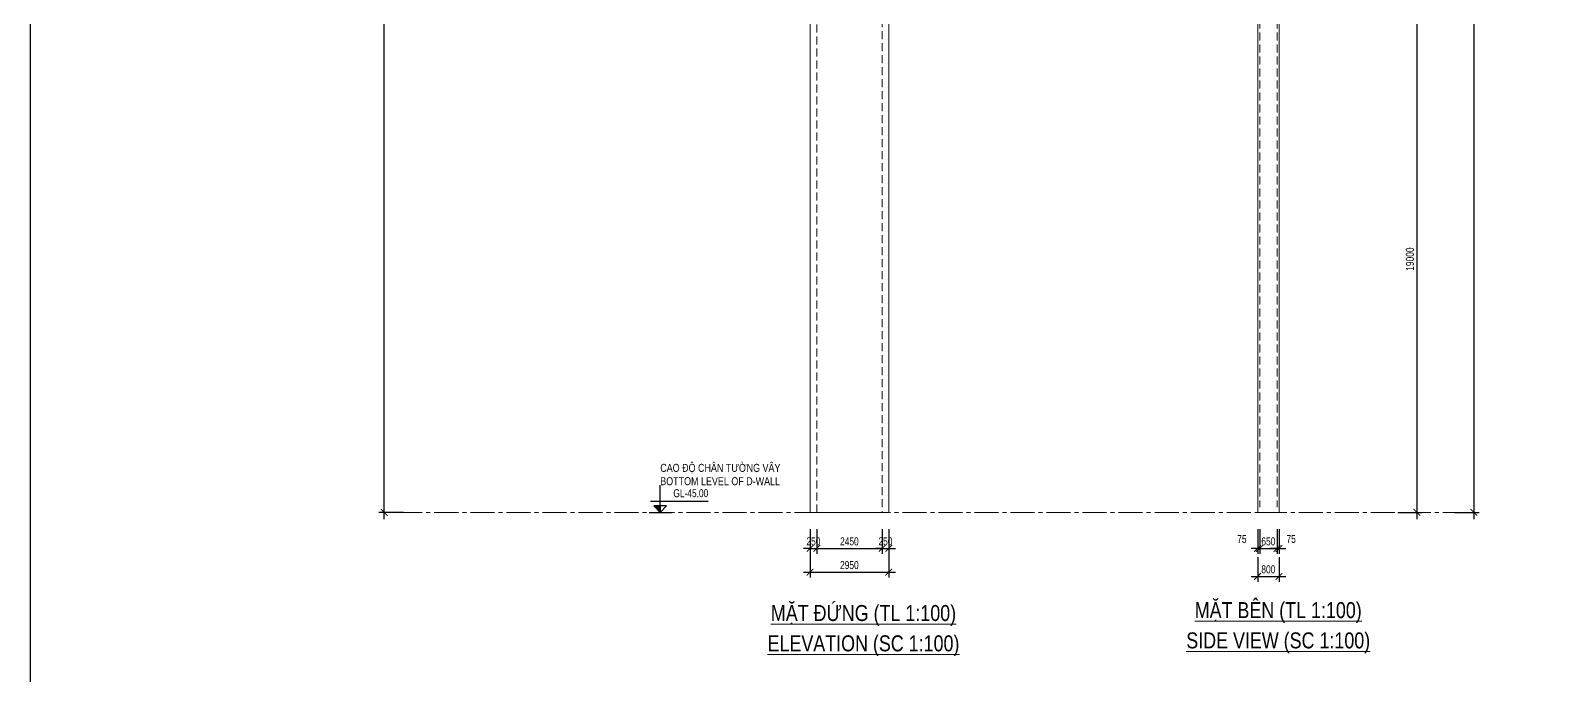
# Model space of a CAD drawing. Header units: millimetres. Extents: x 2746337 to 7547699, y -363432 to 15720.
# Drawn here: x 2850680 to 2907552, y -51125 to -26918 of the extents above; entities that cross this region are included whole.
import ezdxf
from ezdxf.enums import TextEntityAlignment as Align

# ---------------------------------------------------------------- set-up
doc = ezdxf.new("R2010")
doc.units = ezdxf.units.MM
doc.header["$LTSCALE"] = 1200
doc.header["$PDMODE"] = 3
doc.linetypes.add('CENTER2', pattern=[1.125, 0.75, -0.125, 0.125, -0.125])
doc.linetypes.add('HIDDEN', pattern=[0.375, 0.25, -0.125])
for name, color, linetype, lineweight in [('BOUND', 3, 'Continuous', 20), ('ENOTE', 2, 'Continuous', 15), ('Grid line', 160, 'CENTER2', 5), ('HIDE', 8, 'HIDDEN', 13), ('K-THUOC', 1, 'Continuous', 18), ('TEXTVN', 2, 'Continuous', 20)]:
    doc.layers.add(name, color=color, linetype=linetype, lineweight=lineweight)
for name, color, linetype in [('CDC.02.DIM', 1, 'Continuous'), ('CDC.06.TEXT', 2, 'Continuous'), ('CDC.10.HATCH', 251, 'Continuous')]:
    doc.layers.add(name, color=color, linetype=linetype)
doc.styles.add('DB_Arial', font='arial.ttf', dxfattribs={"width": 0.8})
doc.styles.add('SMTEXT', font='arial.ttf', dxfattribs={"width": 0.75})
doc.dimstyles.new('BSV1-100', dxfattribs={"dimtxt": 300, "dimasz": 250, "dimexe": 200, "dimexo": 0, "dimgap": 108, "dimtad": 1, "dimdec": 0, "dimdsep": 46, "dimtxsty": 'SMTEXT', "dimblk": 'ARCHTICK', "dimcen": 100, "dimdle": 250, "dimclrd": 256, "dimclre": 256, "dimclrt": 1, "dimadec": 0, "dimazin": 0, "dimtfac": 1, "dimtdec": 0, "dimtix": 1, "dimtmove": 2, "dimatfit": 3, "dimfxl": 720, "dimfxlon": 1, "dimtolj": 1, "dimtzin": 0, "dimarcsym": 0})

# ---------------------------------------------------------------- blocks, each defined once
blk = doc.blocks.new('_ArchTick')
at = {"color": 0, "linetype": 'ByBlock', "const_width": 0.15}
blk.add_lwpolyline([(-0.5, -0.5), (0.5, 0.5)], dxfattribs=at)
blk = doc.blocks.new('*D116')
at = {"layer": 'Defpoints', "color": 0, "transparency": 16777216}
for p in [(2896683, -45900), (2897483, -45900), (2897483, -47400)]:
    blk.add_point(p, dxfattribs=at)
at = {"layer": 'K-THUOC', "lineweight": -2, "transparency": 16777216}
for p, q in [((2896683, -46680), (2896683, -47600)), ((2897483, -46680), (2897483, -47600)), ((2896433, -47400), (2897733, -47400))]:
    blk.add_line(p, q, dxfattribs=at)
at = {"layer": 'K-THUOC', "lineweight": -2, "transparency": 16777216, "xscale": 250, "yscale": 250, "zscale": 250, "rotation": 180}
blk.add_blockref('_ArchTick', (2896683, -47400), dxfattribs=at)
at = {"layer": 'K-THUOC', "lineweight": -2, "transparency": 16777216, "xscale": 250, "yscale": 250, "zscale": 250}
blk.add_blockref('_ArchTick', (2897483, -47400), dxfattribs=at)
at = {"layer": 'K-THUOC', "color": 1, "transparency": 16777216, "insert": (2897083, -47139), "char_height": 300, "attachment_point": 5, "style": 'SMTEXT'}
blk.add_mtext('\\A1;800', dxfattribs=at)
blk = doc.blocks.new('*D117')
at = {"layer": 'Defpoints', "color": 0, "transparency": 16777216}
for p in [(2896683, -45600), (2896758, -45600), (2896758, -46350)]:
    blk.add_point(p, dxfattribs=at)
at = {"layer": 'K-THUOC', "lineweight": -2, "transparency": 16777216}
for p, q in [((2896683, -45630), (2896683, -46550)), ((2896758, -45630), (2896758, -46550)), ((2896683, -46350), (2896433, -46350)), ((2896683, -46350), (2896758, -46350)), ((2896758, -46350), (2897008, -46350))]:
    blk.add_line(p, q, dxfattribs=at)
at = {"layer": 'K-THUOC', "lineweight": -2, "transparency": 16777216, "xscale": 250, "yscale": 250, "zscale": 250}
blk.add_blockref('_ArchTick', (2896683, -46350), dxfattribs=at)
at = {"layer": 'K-THUOC', "lineweight": -2, "transparency": 16777216, "xscale": 250, "yscale": 250, "zscale": 250, "rotation": 180}
blk.add_blockref('_ArchTick', (2896758, -46350), dxfattribs=at)
at = {"layer": 'K-THUOC', "color": 1, "transparency": 16777216, "insert": (2896092, -46000), "char_height": 300, "attachment_point": 5, "style": 'SMTEXT'}
blk.add_mtext('\\A1;75', dxfattribs=at)
blk = doc.blocks.new('*D118')
at = {"layer": 'Defpoints', "color": 0, "transparency": 16777216}
for p in [(2896758, -45600), (2897408, -45600), (2897408, -46350)]:
    blk.add_point(p, dxfattribs=at)
at = {"layer": 'K-THUOC', "lineweight": -2, "transparency": 16777216}
for p, q in [((2896758, -45630), (2896758, -46550)), ((2897408, -45630), (2897408, -46550)), ((2896758, -46350), (2896508, -46350)), ((2896758, -46350), (2897408, -46350)), ((2897408, -46350), (2897658, -46350))]:
    blk.add_line(p, q, dxfattribs=at)
at = {"layer": 'K-THUOC', "lineweight": -2, "transparency": 16777216, "xscale": 250, "yscale": 250, "zscale": 250}
blk.add_blockref('_ArchTick', (2896758, -46350), dxfattribs=at)
at = {"layer": 'K-THUOC', "lineweight": -2, "transparency": 16777216, "xscale": 250, "yscale": 250, "zscale": 250, "rotation": 180}
blk.add_blockref('_ArchTick', (2897408, -46350), dxfattribs=at)
at = {"layer": 'K-THUOC', "color": 1, "transparency": 16777216, "insert": (2897083, -46089), "char_height": 300, "attachment_point": 5, "style": 'SMTEXT'}
blk.add_mtext('\\A1;650', dxfattribs=at)
blk = doc.blocks.new('*D119')
at = {"layer": 'Defpoints', "color": 0, "transparency": 16777216}
for p in [(2897408, -45600), (2897483, -45600), (2897483, -46350)]:
    blk.add_point(p, dxfattribs=at)
at = {"layer": 'K-THUOC', "lineweight": -2, "transparency": 16777216}
for p, q in [((2897408, -45630), (2897408, -46550)), ((2897483, -45630), (2897483, -46550)), ((2897408, -46350), (2897158, -46350)), ((2897408, -46350), (2897483, -46350)), ((2897483, -46350), (2897733, -46350))]:
    blk.add_line(p, q, dxfattribs=at)
at = {"layer": 'K-THUOC', "lineweight": -2, "transparency": 16777216, "xscale": 250, "yscale": 250, "zscale": 250}
blk.add_blockref('_ArchTick', (2897408, -46350), dxfattribs=at)
at = {"layer": 'K-THUOC', "lineweight": -2, "transparency": 16777216, "xscale": 250, "yscale": 250, "zscale": 250, "rotation": 180}
blk.add_blockref('_ArchTick', (2897483, -46350), dxfattribs=at)
at = {"layer": 'K-THUOC', "color": 1, "transparency": 16777216, "insert": (2897938, -46000), "char_height": 300, "attachment_point": 5, "style": 'SMTEXT'}
blk.add_mtext('\\A1;75', dxfattribs=at)
blk = doc.blocks.new('*D114')
at = {"layer": 'Defpoints', "color": 0, "transparency": 16777216}
for p in [(2863948, 0), (2865470, 0), (2868590, -45000)]:
    blk.add_point(p, dxfattribs=at)
at = {"layer": 'K-THUOC', "lineweight": -2, "transparency": 16777216}
for p, q in [((2863948, -45250), (2863948, 250)), ((2864668, 0), (2863748, 0)), ((2864668, -45000), (2863748, -45000))]:
    blk.add_line(p, q, dxfattribs=at)
at = {"layer": 'K-THUOC', "lineweight": -2, "transparency": 16777216, "xscale": 250, "yscale": 250, "zscale": 250}
for p, rotation in [((2863948, 0), 90), ((2863948, -45000), 270)]:
    blk.add_blockref('_ArchTick', p, dxfattribs=dict(at, rotation=rotation))
at = {"layer": 'K-THUOC', "color": 1, "transparency": 16777216, "insert": (2863687, -22500), "char_height": 300, "attachment_point": 5, "rotation": 90, "style": 'SMTEXT'}
blk.add_mtext('\\A1;45000', dxfattribs=at)
blk = doc.blocks.new('tag_cd')
at = {"layer": 'CDC.10.HATCH'}
blk.add_hatch(color=256, dxfattribs=at).paths.add_polyline_path([(180, 240), (420, 0), (420, 240)])
at = {"layer": 'CDC.02.DIM'}
for points in [[(420, 240), (420, 0), (660, 240), (180, 240), (420, 0), (420, 1020)], [(0, 0), (840, 0)], [(60, 420), (2220, 420)]]:
    blk.add_lwpolyline(points, dxfattribs=at)
at = {"layer": 'CDC.06.TEXT', "ltscale": 0.5, "style": 'SMTEXT', "width": 0.75}
blk.add_attdef('CD', text='', height=300, dxfattribs=at).set_placement((2220, 570), align=Align.RIGHT)
blk = doc.blocks.new('*D111')
at = {"layer": 'Defpoints', "color": 0, "transparency": 16777216}
for p in [(2891936, -26000), (2893508, -45000), (2902651, -45000)]:
    blk.add_point(p, dxfattribs=at)
at = {"layer": 'K-THUOC', "lineweight": -2, "transparency": 16777216}
for p, q in [((2901931, -26000), (2902851, -26000)), ((2902651, -25750), (2902651, -45250)), ((2901931, -45000), (2902851, -45000))]:
    blk.add_line(p, q, dxfattribs=at)
at = {"layer": 'K-THUOC', "lineweight": -2, "transparency": 16777216, "xscale": 250, "yscale": 250, "zscale": 250}
for p, rotation in [((2902651, -26000), 90), ((2902651, -45000), 270)]:
    blk.add_blockref('_ArchTick', p, dxfattribs=dict(at, rotation=rotation))
at = {"layer": 'K-THUOC', "color": 1, "transparency": 16777216, "insert": (2902390, -35500), "char_height": 300, "attachment_point": 5, "rotation": 90, "style": 'SMTEXT'}
blk.add_mtext('\\A1;19000', dxfattribs=at)
blk = doc.blocks.new('*D113')
at = {"layer": 'Defpoints', "color": 0, "transparency": 16777216}
for p in [(2896683, 0), (2896683, -45000), (2904784, -45000)]:
    blk.add_point(p, dxfattribs=at)
at = {"layer": 'K-THUOC', "lineweight": -2, "transparency": 16777216}
for p, q in [((2904064, 0), (2904984, 0)), ((2904784, 250), (2904784, -45250)), ((2904064, -45000), (2904984, -45000))]:
    blk.add_line(p, q, dxfattribs=at)
at = {"layer": 'K-THUOC', "lineweight": -2, "transparency": 16777216, "xscale": 250, "yscale": 250, "zscale": 250}
for p, rotation in [((2904784, 0), 90), ((2904784, -45000), 270)]:
    blk.add_blockref('_ArchTick', p, dxfattribs=dict(at, rotation=rotation))
at = {"layer": 'K-THUOC', "color": 1, "transparency": 16777216, "insert": (2904522, -22500), "char_height": 300, "attachment_point": 5, "rotation": 90, "style": 'SMTEXT'}
blk.add_mtext('\\A1;45000', dxfattribs=at)
blk = doc.blocks.new('*D250')
at = {"layer": 'Defpoints', "color": 0, "transparency": 16777216}
for p in [(2879905, -45600), (2880155, -45600), (2880155, -46350)]:
    blk.add_point(p, dxfattribs=at)
at = {"layer": 'K-THUOC', "lineweight": -2, "transparency": 16777216}
for p, q in [((2879905, -45630), (2879905, -46550)), ((2880155, -45630), (2880155, -46550)), ((2879905, -46350), (2879655, -46350)), ((2879905, -46350), (2880155, -46350)), ((2880155, -46350), (2880405, -46350))]:
    blk.add_line(p, q, dxfattribs=at)
at = {"layer": 'K-THUOC', "lineweight": -2, "transparency": 16777216, "xscale": 250, "yscale": 250, "zscale": 250}
blk.add_blockref('_ArchTick', (2879905, -46350), dxfattribs=at)
at = {"layer": 'K-THUOC', "lineweight": -2, "transparency": 16777216, "xscale": 250, "yscale": 250, "zscale": 250, "rotation": 180}
blk.add_blockref('_ArchTick', (2880155, -46350), dxfattribs=at)
at = {"layer": 'K-THUOC', "color": 1, "transparency": 16777216, "insert": (2880030, -46089), "char_height": 300, "attachment_point": 5, "style": 'SMTEXT'}
blk.add_mtext('\\A1;250', dxfattribs=at)
blk = doc.blocks.new('*D251')
at = {"layer": 'Defpoints', "color": 0, "transparency": 16777216}
for p in [(2882605, -45000), (2880155, -45600), (2882605, -46350)]:
    blk.add_point(p, dxfattribs=at)
at = {"layer": 'K-THUOC', "lineweight": -2, "transparency": 16777216}
for p, q in [((2880155, -45630), (2880155, -46550)), ((2882605, -45630), (2882605, -46550)), ((2879905, -46350), (2882855, -46350))]:
    blk.add_line(p, q, dxfattribs=at)
at = {"layer": 'K-THUOC', "lineweight": -2, "transparency": 16777216, "xscale": 250, "yscale": 250, "zscale": 250, "rotation": 180}
blk.add_blockref('_ArchTick', (2880155, -46350), dxfattribs=at)
at = {"layer": 'K-THUOC', "lineweight": -2, "transparency": 16777216, "xscale": 250, "yscale": 250, "zscale": 250}
blk.add_blockref('_ArchTick', (2882605, -46350), dxfattribs=at)
at = {"layer": 'K-THUOC', "color": 1, "transparency": 16777216, "insert": (2881380, -46089), "char_height": 300, "attachment_point": 5, "style": 'SMTEXT'}
blk.add_mtext('\\A1;2450', dxfattribs=at)
blk = doc.blocks.new('*D249')
at = {"layer": 'Defpoints', "color": 0, "transparency": 16777216}
for p in [(2879905, -45000), (2882855, -45000), (2882855, -47240)]:
    blk.add_point(p, dxfattribs=at)
at = {"layer": 'K-THUOC', "lineweight": -2, "transparency": 16777216}
for p, q in [((2879905, -46520), (2879905, -47440)), ((2882855, -46520), (2882855, -47440)), ((2879655, -47240), (2883105, -47240))]:
    blk.add_line(p, q, dxfattribs=at)
at = {"layer": 'K-THUOC', "lineweight": -2, "transparency": 16777216, "xscale": 250, "yscale": 250, "zscale": 250, "rotation": 180}
blk.add_blockref('_ArchTick', (2879905, -47240), dxfattribs=at)
at = {"layer": 'K-THUOC', "lineweight": -2, "transparency": 16777216, "xscale": 250, "yscale": 250, "zscale": 250}
blk.add_blockref('_ArchTick', (2882855, -47240), dxfattribs=at)
at = {"layer": 'K-THUOC', "color": 1, "transparency": 16777216, "insert": (2881380, -46978), "char_height": 300, "attachment_point": 5, "style": 'SMTEXT'}
blk.add_mtext('\\A1;2950', dxfattribs=at)
blk = doc.blocks.new('*D1409')
at = {"layer": 'Defpoints', "color": 0, "transparency": 16777216}
for p in [(2882605, -45600), (2882855, -45600), (2882855, -46350)]:
    blk.add_point(p, dxfattribs=at)
at = {"layer": 'K-THUOC', "lineweight": -2, "transparency": 16777216}
for p, q in [((2882605, -45630), (2882605, -46550)), ((2882855, -45630), (2882855, -46550)), ((2882605, -46350), (2882355, -46350)), ((2882605, -46350), (2882855, -46350)), ((2882855, -46350), (2883105, -46350))]:
    blk.add_line(p, q, dxfattribs=at)
at = {"layer": 'K-THUOC', "lineweight": -2, "transparency": 16777216, "xscale": 250, "yscale": 250, "zscale": 250}
blk.add_blockref('_ArchTick', (2882605, -46350), dxfattribs=at)
at = {"layer": 'K-THUOC', "lineweight": -2, "transparency": 16777216, "xscale": 250, "yscale": 250, "zscale": 250, "rotation": 180}
blk.add_blockref('_ArchTick', (2882855, -46350), dxfattribs=at)
at = {"layer": 'K-THUOC', "color": 1, "transparency": 16777216, "insert": (2882730, -46089), "char_height": 300, "attachment_point": 5, "style": 'SMTEXT'}
blk.add_mtext('\\A1;250', dxfattribs=at)

msp = doc.modelspace()

# ---------------------------------------------------------------- linework, layer by layer
msp.add_lwpolyline([(2850680.1, 9128.3), (2944197.4, 9128.3), (2944197.4, -68024), (2850680.1, -68024)], close=True)
at = {"layer": 'BOUND'}
msp.add_line((2879905.2, 410), (2879905.2, -45000), dxfattribs=at)
for points in [[(2879905.2, -45000), (2882855.2, -45000), (2882855.2, -500), (2879905.2, -500)], [(2896682.9, -45000), (2897482.9, -45000), (2897482.9, -500), (2896682.9, -500)]]:
    msp.add_lwpolyline(points, close=True, dxfattribs=at)
at = {"layer": 'BOUND', "lineweight": 20}
msp.add_lwpolyline([(2897482.9, -4350), (2897482.9, -500), (2896682.9, -500), (2896682.9, -45000), (2897482.9, -45000), (2897482.9, -19550)], dxfattribs=at)
at = {"layer": 'Grid line'}
msp.add_line((2864472.2, -45000), (2904378.6, -45000), dxfattribs=at)
at = {"layer": 'HIDE'}
for p, q in [((2880155.2, -45000), (2880155.2, 500)), ((2882605.2, 500), (2882605.2, -45000)), ((2896757.9, -450), (2896757.9, -44800)), ((2897407.9, -450), (2897407.9, -44800))]:
    msp.add_line(p, q, dxfattribs=at)

# ---------------------------------------------------------------- block references
at = {"layer": 'ENOTE'}
msp.add_blockref('tag_cd', (2873870.6, -45000), dxfattribs=at).add_auto_attribs({'CD': 'GL-45.00'})

# ---------------------------------------------------------------- texts
at = {"layer": 'TEXTVN', "style": 'DB_Arial', "width": 0.8}
for s, p in [('CAO ĐỘ CHÂN TƯỜNG VÂY', (2874290.6, -43480)), ('BOTTOM LEVEL OF D-WALL', (2874290.6, -43980))]:
    msp.add_text(s, height=300, dxfattribs=at).set_placement(p)
for s, p in [('%%UMẶT ĐỨNG (TL 1:100)', (2881908.3, -48787)), ('%%UMẶT BÊN (TL 1:100)', (2897453.8, -48675.9)), ('%%USIDE VIEW (SC 1:100)', (2897453.8, -49875.9)), ('%%UELEVATION (SC 1:100)', (2881908.3, -49987))]:
    msp.add_text(s, height=600, dxfattribs=at).set_placement(p, align=Align.MIDDLE)

# ---------------------------------------------------------------- dimensions: what is measured, and where the dimension line sits
at = {"layer": 'K-THUOC'}
for base, p1, p2, picture, middle in [((2863947.9, 0), (2868590.4, -45000), (2865470.3, 0), '*D114', (2863686.7, -22500)), ((2904783.6, -45000), (2896682.9, 0), (2896682.9, -45000), '*D113', (2904522.4, -22500)), ((2902650.8, -45000), (2891936.3, -26000), (2893508, -45000), '*D111', (2902389.7, -35500))]:
    dim = msp.add_linear_dim(base=base, p1=p1, p2=p2, angle=90, dimstyle='BSV1-100', dxfattribs=at)
    dim.commit()
    dim.dimension.update_dxf_attribs({"geometry": picture, "text_midpoint": middle})
for base, p1, p2, picture, middle in [((2882855.2, -47239.6), (2879905.2, -45000), (2882855.2, -45000), '*D249', (2881380.2, -46978.5)), ((2882605.2, -46350), (2880155.2, -45600), (2882605.2, -45000), '*D251', (2881380.2, -46088.8)), ((2880155.2, -46350), (2879905.2, -45600), (2880155.2, -45600), '*D250', (2880030.2, -46088.8)), ((2882855.2, -46350), (2882605.2, -45600), (2882855.2, -45600), '*D1409', (2882730.2, -46088.8)), ((2897482.9, -47400), (2896682.9, -45900), (2897482.9, -45900), '*D116', (2897082.9, -47138.8)), ((2897407.9, -46350), (2896757.9, -45600), (2897407.9, -45600), '*D118', (2897082.9, -46088.8))]:
    dim = msp.add_linear_dim(base=base, p1=p1, p2=p2, dimstyle='BSV1-100', dxfattribs=at)
    dim.commit()
    dim.dimension.update_dxf_attribs({"geometry": picture, "text_midpoint": middle})
for base, p1, p2, picture, middle in [((2896757.9, -46350), (2896682.9, -45600), (2896757.9, -45600), '*D117', (2896091.7, -46000)), ((2897482.9, -46350), (2897407.9, -45600), (2897482.9, -45600), '*D119', (2897938.3, -46000))]:
    dim = msp.add_linear_dim(base=base, p1=p1, p2=p2, dimstyle='BSV1-100', dxfattribs=at)
    dim.commit()
    dim.dimension.update_dxf_attribs({"geometry": picture, "text_midpoint": middle, "dimtype": 160})

doc.saveas('drawing.dxf')
